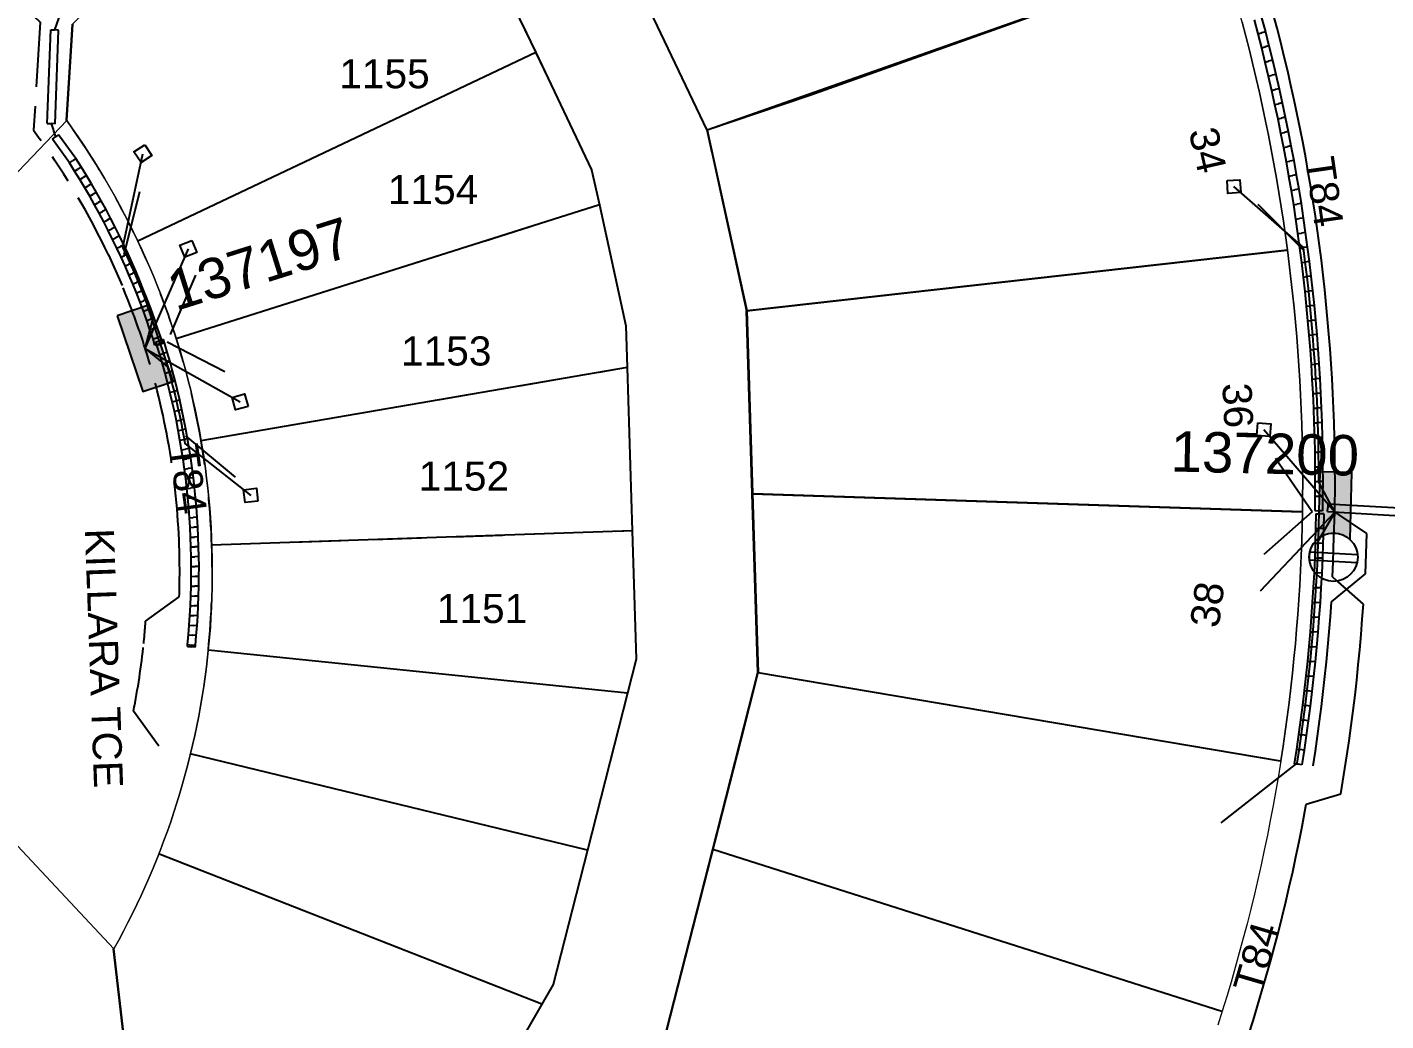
# Model space of a CAD drawing. Header units: metres. Extents: x 293673 to 295365, y 6233764 to 6235163.
# Drawn here: x 294249.6 to 294333.6, y 6234018.9 to 6234080.4 of the extents above; entities that cross this region are included whole.
import ezdxf
from ezdxf.enums import TextEntityAlignment as Align

# ---------------------------------------------------------------- set-up
doc = ezdxf.new("R2010")
doc.units = ezdxf.units.M
doc.linetypes.add('Cable Exist UG', pattern=[8.2, 4, -1.2, 1.8, -1.2])
doc.linetypes.add('Dash', pattern=[5, 3, -2])
doc.layers.get('0').update_dxf_attribs({"color": 6})
for name, color, linetype in [('_USER new lots', 250, 'Continuous'), ('Duct_SP_EXT', 7, 'Continuous'), ('Equip_LV_EXT', 7, 'Continuous'), ('Mains_LV_EXT', 7, 'Continuous'), ('Mains_LV_SL_EXT', 7, 'Continuous'), ('Notes', 7, 'Continuous'), ('Services_SP_EXT', 7, 'Continuous'), ('SupportsUG_SP_LV_EXT', 7, 'Continuous'), ('Trench_SP_EXT', 7, 'Continuous')]:
    doc.layers.add(name, color=color, linetype=linetype)
for name, color, linetype, lineweight in [('Cadastre Developer_SP_EXT', 9, 'Continuous', 5), ('Cadastre Land Parcels_SP_EXT', 9, 'Continuous', 5), ('Cadastre Roads_SP_EXT', 9, 'Continuous', 5)]:
    doc.layers.add(name, color=color, linetype=linetype, lineweight=lineweight)
doc.styles.add('iecARIAL', font='arial.ttf', dxfattribs={"height": 2})
doc.styles.get("Standard").update_dxf_attribs({"font": 'arial.ttf'})

# ---------------------------------------------------------------- blocks, each defined once
blk = doc.blocks.new('PILLAR_EXT')
blk.add_hatch(color=256).paths.add_polyline_path([(-2.475, 0.99), (-2.475, -0.99), (2.475, -0.99), (2.475, 0.99)])
blk.add_lwpolyline([(-2.475, -0.99), (2.475, -0.99), (2.475, 0.99), (-2.475, 0.99)], close=True)
at = {"style": 'iecARIAL', "flags": 8}
blk.add_attdef('ASSET_NUM', (1.5, 3.5), '', height=2.5, dxfattribs=at)
for tag, p, flags in [('OWNED_BY', (0, -0.2), 9), ('STATE', (0, -0.4), 9), ('SUPPORT_TYPE', (0, -0.6), 9), ('USAGE', (0, -0.8), 9), ('LEGEND', (0, -1), 9), ('STREETNAME', (0, -1.8), 9), ('LOCATION', (0, -1.2), 9), ('NOTES', (0, -1.4), 9), ('PARENT', (0, -1.6), 9), ('SUBURB', (0, -2), 1)]:
    blk.add_attdef(tag, p, '', height=0.2, dxfattribs=dict(flags=flags))
blk = doc.blocks.new('CCP_EXT')
at = {"flags": 9}
for tag, p in [('USAGE', (0, -1.2)), ('LEGEND', (0, -1.4)), ('LIFE_SUPPORT', (0, -1.6)), ('STATE', (0, -1.8)), ('NOTES', (0, -2))]:
    blk.add_attdef(tag, text='', height=0.2, dxfattribs=at).set_placement(p, align=Align.MIDDLE_LEFT)
blk.add_wipeout([(0, 0.566), (0.566, 0), (0, -0.566), (-0.566, 0)])
blk.add_lwpolyline([(-0.566, 0), (0, 0.566), (0.566, 0), (0, -0.566), (-0.566, 0)])
at = {"flags": 1}
blk.add_attdef('Z', (0, 0), '', height=0.2, dxfattribs=at)
at = {"flags": 9}
for tag, p in [('CCP_TYPE', (0, 0)), ('OPERATING_VOLTAGE', (0, -0.6)), ('ORIENTATION', (0, -0.8)), ('CONSTRUCTED_VOLTAGE', (0, -0.2)), ('NO_PHASES', (0, -0.4)), ('OWNED_BY', (0, -1))]:
    blk.add_attdef(tag, text='', height=0.2, dxfattribs=at).set_placement(p, align=Align.MIDDLE_LEFT)
blk = doc.blocks.new('LV_UG_LINKS_CLOSED_EXT')
blk.add_wipeout([(-1.056, 1.057), (-1.18, 0.916), (-1.286, 0.761), (-1.371, 0.594), (-1.435, 0.417), (-1.476, 0.234), (-1.493, 0.047), (-1.487, -0.14), (-1.458, -0.326), (-1.406, -0.506), (-1.331, -0.678), (-1.236, -0.839), (-1.121, -0.988), (-0.988, -1.12), (-0.84, -1.235), (-0.679, -1.331), (-0.506, -1.406), (-0.326, -1.458), (-0.141, -1.487), (0.047, -1.493), (0.233, -1.476), (0.416, -1.435), (0.593, -1.371), (0.76, -1.286), (0.915, -1.181), (1.056, -1.057), (1.18, -0.916), (1.286, -0.761), (1.371, -0.594), (1.435, -0.417), (1.476, -0.234), (1.493, -0.047), (1.487, 0.14), (1.458, 0.326), (1.406, 0.506), (1.331, 0.678), (1.236, 0.839), (1.121, 0.988), (0.988, 1.12), (0.84, 1.235), (0.679, 1.331), (0.506, 1.406), (0.326, 1.458), (0.141, 1.487), (-0.047, 1.493), (-0.233, 1.476), (-0.416, 1.435), (-0.593, 1.371), (-0.76, 1.286), (-0.915, 1.181)])
for p, q in [((-0.25, -1.479), (-0.25, 1.479)), ((0.25, -1.479), (0.25, 1.479))]:
    blk.add_line(p, q)
blk.add_circle((0, 0), 1.5)
at = {"flags": 9}
for tag, p in [('ACTUAL_STATUS', (0, 0)), ('OPERATING_VOLTAGE', (0, -0.6)), ('ORIENTATION', (0, -0.8)), ('CONSTRUCTED_VOLTAGE', (0, -0.2)), ('NO_PHASES', (0, -0.4)), ('STATE', (0, -1)), ('SWITCH_TYPE', (0, -1.2)), ('USAGE', (0, -1.4)), ('NOTES', (0, -1.6))]:
    blk.add_attdef(tag, text='', height=0.2, dxfattribs=at).set_placement(p, align=Align.MIDDLE_LEFT)
at = {"flags": 1}
blk.add_attdef('Z', (0, 0), '', height=0.2, dxfattribs=at)
blk = doc.blocks.new('A$C12BB781C')
at = {"layer": '_USER new lots'}
for p, q in [((294274.849, 6234091.74), (294281.026, 6234078.802)), ((294323.403, 6234085.206), (294291.63, 6234073.998)), ((294291.63, 6234073.998), (294286.481, 6234084.784)), ((294252.009, 6234074.595), (294252.375, 6234080.56)), ((294281.026, 6234078.802), (294256.41, 6234067.139)), ((294281.026, 6234078.802), (294284.488, 6234071.55)), ((294291.626, 6234073.993), (294294.064, 6234062.83)), ((294284.488, 6234071.55), (294284.964, 6234069.374)), ((294284.964, 6234069.374), (294258.786, 6234061.094)), ((294284.964, 6234069.374), (294286.595, 6234061.907)), ((294294.064, 6234062.83), (294327.482, 6234066.585)), ((294294.423, 6234051.514), (294294.064, 6234062.83)), ((294294.064, 6234062.83), (294294.395, 6234052.412)), ((294286.595, 6234061.907), (294286.677, 6234059.312)), ((294286.677, 6234059.312), (294260.319, 6234054.782)), ((294286.677, 6234059.312), (294286.997, 6234049.208)), ((294294.395, 6234052.412), (294294.774, 6234040.442)), ((294294.423, 6234051.514), (294328.414, 6234050.398)), ((294294.774, 6234040.442), (294294.423, 6234051.514)), ((294286.997, 6234049.208), (294260.981, 6234048.321)), ((294286.997, 6234049.208), (294287.249, 6234041.272)), ((294286.712, 6234039.171), (294260.76, 6234041.829)), ((294287.249, 6234041.272), (294286.712, 6234039.171)), ((294291.983, 6234029.521), (294294.774, 6234040.442)), ((294294.774, 6234040.442), (294293.691, 6234036.204)), ((294294.774, 6234040.442), (294327.074, 6234034.98)), ((294286.712, 6234039.171), (294284.23, 6234029.462)), ((294293.691, 6234036.204), (294289.116, 6234018.302)), ((294284.23, 6234029.462), (294259.661, 6234035.427)), ((294281.4, 6234019.925), (294257.702, 6234029.235)), ((294284.23, 6234029.462), (294282.107, 6234021.155)), ((294289.116, 6234018.302), (294291.983, 6234029.521)), ((294291.983, 6234029.521), (294323.459, 6234019.5)), ((294255.644, 6234017.124), (294254.922, 6234023.364)), ((294282.107, 6234021.155), (294281.4, 6234019.925)), ((294281.4, 6234019.925), (294270.949, 6234001.737))]:
    blk.add_line(p, q, dxfattribs=at)

msp = doc.modelspace()

# ---------------------------------------------------------------- linework, layer by layer
at = {"layer": 'Cadastre Developer_SP_EXT', "linetype": 'Dash'}
for points in [[(294270.949, 6234001.736), (294276.431, 6233996.225), (294283.457, 6234008.453), (294289.112, 6234018.29), (294291.983, 6234029.521), (294294.775, 6234040.444), (294294.065, 6234062.83), (294291.62, 6234074.019), (294281.283, 6234095.672), (294275.368, 6234103.429), (294270.005, 6234098.094), (294274.848, 6234091.741), (294281.048, 6234078.813), (294284.489, 6234071.549), (294286.595, 6234061.908), (294286.677, 6234059.312), (294287.249, 6234041.272), (294286.711, 6234039.17), (294284.23, 6234029.462), (294282.107, 6234021.155), (294281.4, 6234019.926), (294270.949, 6234001.736)], [(294323.403, 6234085.206), (294320.1, 6234096.768), (294286.481, 6234084.784), (294291.631, 6234073.998), (294323.403, 6234085.206)]]:
    msp.add_lwpolyline(points, close=True, dxfattribs=at)
msp.add_lwpolyline([(294287.249, 6234041.272), (294286.711, 6234039.172), (294260.76, 6234041.83), (294260.76, 6234041.83, 0.034043), (294260.98, 6234048.32), (294260.98, 6234048.32), (294286.997, 6234049.208)], format="xyb", close=True, dxfattribs=at)
at = {"layer": 'Cadastre Land Parcels_SP_EXT', "linetype": 'Continuous'}
for points in [[(294289.147, 6234018.305), (294292.015, 6234029.526), (294294.806, 6234040.447), (294294.456, 6234051.522), (294294.098, 6234062.838), (294291.659, 6234074.001), (294297.998, 6234076.143), (294323.437, 6234085.219)], [(294252.392, 6234080.556), (294252.027, 6234074.592), (294252.383, 6234074.091), (294252.734, 6234073.584), (294253.078, 6234073.074), (294253.415, 6234072.558), (294253.745, 6234072.039), (294254.069, 6234071.515), (294254.385, 6234070.986), (294254.695, 6234070.455), (294254.998, 6234069.919), (294255.294, 6234069.379), (294255.582, 6234068.835), (294255.864, 6234068.288), (294256.14, 6234067.737), (294256.408, 6234067.183), (294256.668, 6234066.626), (294256.921, 6234066.064), (294257.167, 6234065.501), (294257.407, 6234064.933), (294257.638, 6234064.362), (294257.862, 6234063.789), (294258.079, 6234063.213), (294258.287, 6234062.635), (294258.49, 6234062.051), (294258.684, 6234061.467), (294258.871, 6234060.881), (294259.05, 6234060.292), (294259.222, 6234059.701), (294259.386, 6234059.107), (294259.542, 6234058.512), (294259.69, 6234057.915), (294259.831, 6234057.315), (294259.964, 6234056.714), (294260.089, 6234056.112), (294260.207, 6234055.507), (294260.317, 6234054.901), (294260.419, 6234054.294), (294260.513, 6234053.686), (294260.599, 6234053.076), (294260.677, 6234052.465), (294260.748, 6234051.854), (294260.81, 6234051.242), (294260.865, 6234050.628), (294260.912, 6234050.015), (294260.95, 6234049.401), (294260.982, 6234048.786), (294261.004, 6234048.171), (294261.019, 6234047.555), (294261.027, 6234046.94), (294261.026, 6234046.324), (294261.017, 6234045.708), (294261.001, 6234045.093), (294260.976, 6234044.478), (294260.944, 6234043.863), (294260.904, 6234043.249), (294260.856, 6234042.635), (294260.799, 6234042.022), (294260.735, 6234041.409), (294260.663, 6234040.798), (294260.583, 6234040.187), (294260.495, 6234039.579), (294260.399, 6234038.97), (294260.297, 6234038.363), (294260.185, 6234037.757), (294260.066, 6234037.153), (294259.939, 6234036.552), (294259.804, 6234035.951), (294259.661, 6234035.352), (294259.512, 6234034.755), (294259.354, 6234034.16), (294259.188, 6234033.566), (294259.016, 6234032.976), (294258.836, 6234032.387), (294258.647, 6234031.801), (294258.451, 6234031.218), (294258.248, 6234030.636), (294258.037, 6234030.058), (294257.82, 6234029.482), (294257.594, 6234028.909), (294257.361, 6234028.339), (294257.121, 6234027.773), (294256.873, 6234027.208), (294256.619, 6234026.648), (294256.357, 6234026.09), (294256.087, 6234025.536), (294255.811, 6234024.986), (294255.527, 6234024.44), (294255.237, 6234023.898), (294254.939, 6234023.358), (294255.663, 6234017.119)]]:
    msp.add_lwpolyline(points, dxfattribs=at)
for points in [[(294327.52, 6234066.6), (294327.398, 6234067.49), (294327.271, 6234068.379), (294327.134, 6234069.267), (294326.993, 6234070.153), (294326.842, 6234071.04), (294326.685, 6234071.924), (294326.521, 6234072.807), (294326.348, 6234073.688), (294326.169, 6234074.569), (294325.984, 6234075.447), (294325.79, 6234076.324), (294325.589, 6234077.2), (294325.382, 6234078.074), (294325.167, 6234078.945), (294324.945, 6234079.816), (294324.716, 6234080.684), (294324.48, 6234081.55), (294324.237, 6234082.415), (294323.437, 6234085.219), (294297.998, 6234076.143), (294291.659, 6234074.001), (294294.098, 6234062.838), (294327.52, 6234066.6)], [(294328.462, 6234051.312), (294328.466, 6234052.215), (294328.462, 6234053.116), (294328.452, 6234054.018), (294328.433, 6234054.92), (294328.407, 6234055.82), (294328.373, 6234056.722), (294328.333, 6234057.623), (294328.284, 6234058.523), (294328.229, 6234059.423), (294328.166, 6234060.323), (294328.096, 6234061.221), (294328.018, 6234062.12), (294327.933, 6234063.017), (294327.842, 6234063.914), (294327.742, 6234064.81), (294327.634, 6234065.706), (294327.52, 6234066.6), (294294.098, 6234062.838), (294294.456, 6234051.522), (294328.451, 6234050.41), (294328.462, 6234051.312)], [(294327.249, 6234035.891), (294327.381, 6234036.793), (294327.505, 6234037.696), (294327.622, 6234038.599), (294327.731, 6234039.504), (294327.832, 6234040.409), (294327.926, 6234041.315), (294328.012, 6234042.222), (294328.091, 6234043.13), (294328.162, 6234044.039), (294328.226, 6234044.947), (294328.282, 6234045.857), (294328.331, 6234046.767), (294328.373, 6234047.677), (294328.406, 6234048.588), (294328.433, 6234049.499), (294328.451, 6234050.41), (294294.456, 6234051.522), (294294.806, 6234040.447), (294327.11, 6234034.99), (294327.249, 6234035.891)]]:
    msp.add_lwpolyline(points, close=True, dxfattribs=at)
at = {"layer": 'Duct_SP_EXT'}
for p, q in [((294250.82, 6234074.416), (294251.036, 6234080.214)), ((294251.036, 6234080.214), (294251.275, 6234080.205)), ((294251.515, 6234080.196), (294251.275, 6234080.205)), ((294251.3, 6234074.398), (294251.515, 6234080.196)), ((294325.46, 6234080.839), (294325.69, 6234079.968)), ((294325.924, 6234080.963), (294326.155, 6234080.088)), ((294325.69, 6234079.968), (294325.922, 6234080.028)), ((294325.69, 6234079.968), (294325.913, 6234079.094)), ((294326.155, 6234080.088), (294325.922, 6234080.028)), ((294326.155, 6234080.088), (294326.378, 6234079.211)), ((294325.913, 6234079.094), (294326.146, 6234079.153)), ((294325.913, 6234079.094), (294326.128, 6234078.22)), ((294326.378, 6234079.211), (294326.146, 6234079.153)), ((294326.378, 6234079.211), (294326.594, 6234078.333)), ((294326.128, 6234078.22), (294326.361, 6234078.276)), ((294326.128, 6234078.22), (294326.336, 6234077.343)), ((294326.594, 6234078.333), (294326.361, 6234078.276)), ((294326.594, 6234078.333), (294326.804, 6234077.452)), ((294326.336, 6234077.343), (294326.57, 6234077.398)), ((294326.336, 6234077.343), (294326.538, 6234076.465)), ((294326.804, 6234077.452), (294326.57, 6234077.398)), ((294326.804, 6234077.452), (294327.006, 6234076.57)), ((294326.538, 6234076.465), (294326.772, 6234076.517)), ((294326.538, 6234076.465), (294326.732, 6234075.585)), ((294327.006, 6234076.57), (294326.772, 6234076.517)), ((294327.006, 6234076.57), (294327.201, 6234075.686)), ((294326.732, 6234075.585), (294326.967, 6234075.635)), ((294326.732, 6234075.585), (294326.918, 6234074.703)), ((294327.201, 6234075.686), (294326.967, 6234075.635)), ((294327.201, 6234075.686), (294327.388, 6234074.801)), ((294250.82, 6234074.416), (294251.06, 6234074.407)), ((294251.3, 6234074.398), (294251.06, 6234074.407)), ((294326.918, 6234074.703), (294327.153, 6234074.752)), ((294326.918, 6234074.703), (294327.098, 6234073.82)), ((294327.388, 6234074.801), (294327.153, 6234074.752)), ((294327.388, 6234074.801), (294327.569, 6234073.914)), ((294251.132, 6234073.443), (294251.326, 6234073.584)), ((294252.187, 6234071.978), (294251.132, 6234073.443)), ((294251.521, 6234073.724), (294251.326, 6234073.584)), ((294252.585, 6234072.248), (294251.521, 6234073.724)), ((294327.098, 6234073.82), (294327.333, 6234073.867)), ((294327.098, 6234073.82), (294327.271, 6234072.936)), ((294327.569, 6234073.914), (294327.333, 6234073.867)), ((294327.569, 6234073.914), (294327.742, 6234073.026)), ((294327.271, 6234072.936), (294327.507, 6234072.981)), ((294327.271, 6234072.936), (294327.435, 6234072.05)), ((294327.742, 6234073.026), (294327.507, 6234072.981)), ((294327.742, 6234073.026), (294327.908, 6234072.136)), ((294252.187, 6234071.978), (294252.386, 6234072.113)), ((294252.509, 6234071.473), (294252.187, 6234071.978)), ((294252.585, 6234072.248), (294252.386, 6234072.113)), ((294252.916, 6234071.728), (294252.585, 6234072.248)), ((294327.435, 6234072.05), (294327.672, 6234072.093)), ((294327.435, 6234072.05), (294327.594, 6234071.164)), ((294327.908, 6234072.136), (294327.672, 6234072.093)), ((294327.908, 6234072.136), (294328.067, 6234071.246)), ((294252.509, 6234071.473), (294252.712, 6234071.6)), ((294252.827, 6234070.958), (294252.509, 6234071.473)), ((294252.916, 6234071.728), (294252.712, 6234071.6)), ((294252.827, 6234070.958), (294253.032, 6234071.083)), ((294253.137, 6234070.439), (294252.827, 6234070.958)), ((294253.237, 6234071.208), (294252.916, 6234071.728)), ((294253.237, 6234071.208), (294253.032, 6234071.083)), ((294253.551, 6234070.683), (294253.237, 6234071.208)), ((294327.594, 6234071.164), (294327.83, 6234071.205)), ((294327.594, 6234071.164), (294327.744, 6234070.273)), ((294328.067, 6234071.246), (294327.83, 6234071.205)), ((294328.067, 6234071.246), (294328.218, 6234070.351)), ((294253.137, 6234070.439), (294253.344, 6234070.561)), ((294253.442, 6234069.917), (294253.137, 6234070.439)), ((294253.551, 6234070.683), (294253.344, 6234070.561)), ((294253.858, 6234070.156), (294253.551, 6234070.683)), ((294253.858, 6234070.156), (294253.65, 6234070.036)), ((294254.159, 6234069.624), (294253.858, 6234070.156)), ((294327.744, 6234070.273), (294327.981, 6234070.312)), ((294327.744, 6234070.273), (294327.887, 6234069.384)), ((294328.218, 6234070.351), (294327.981, 6234070.312)), ((294328.218, 6234070.351), (294328.361, 6234069.459)), ((294253.442, 6234069.917), (294253.65, 6234070.036)), ((294253.74, 6234069.39), (294253.442, 6234069.917)), ((294253.74, 6234069.39), (294253.949, 6234069.507)), ((294254.03, 6234068.86), (294253.74, 6234069.39)), ((294254.159, 6234069.624), (294253.949, 6234069.507)), ((294254.453, 6234069.088), (294254.159, 6234069.624)), ((294327.887, 6234069.384), (294328.124, 6234069.422)), ((294327.887, 6234069.384), (294328.023, 6234068.493)), ((294328.361, 6234069.459), (294328.124, 6234069.422)), ((294328.361, 6234069.459), (294328.498, 6234068.564)), ((294254.03, 6234068.86), (294254.241, 6234068.974)), ((294254.314, 6234068.326), (294254.03, 6234068.86)), ((294254.453, 6234069.088), (294254.241, 6234068.974)), ((294254.314, 6234068.326), (294254.526, 6234068.437)), ((294254.739, 6234068.549), (294254.453, 6234069.088)), ((294254.739, 6234068.549), (294254.526, 6234068.437)), ((294255.019, 6234068.006), (294254.739, 6234068.549)), ((294328.023, 6234068.493), (294328.261, 6234068.529)), ((294328.023, 6234068.493), (294328.151, 6234067.602)), ((294328.498, 6234068.564), (294328.261, 6234068.529)), ((294328.498, 6234068.564), (294328.627, 6234067.669)), ((294254.591, 6234067.788), (294254.314, 6234068.326)), ((294254.591, 6234067.788), (294254.805, 6234067.897)), ((294254.861, 6234067.247), (294254.591, 6234067.788)), ((294255.019, 6234068.006), (294254.805, 6234067.897)), ((294255.292, 6234067.459), (294255.019, 6234068.006)), ((294328.151, 6234067.602), (294328.389, 6234067.635)), ((294328.151, 6234067.602), (294328.273, 6234066.709)), ((294328.627, 6234067.669), (294328.389, 6234067.635)), ((294328.627, 6234067.669), (294328.749, 6234066.772)), ((294254.861, 6234067.247), (294255.077, 6234067.353)), ((294255.125, 6234066.703), (294254.861, 6234067.247)), ((294255.292, 6234067.459), (294255.077, 6234067.353)), ((294255.125, 6234066.703), (294255.341, 6234066.806)), ((294255.558, 6234066.909), (294255.292, 6234067.459)), ((294255.558, 6234066.909), (294255.341, 6234066.806)), ((294255.817, 6234066.356), (294255.558, 6234066.909)), ((294328.273, 6234066.709), (294328.511, 6234066.74)), ((294328.749, 6234066.772), (294328.511, 6234066.74)), ((294328.749, 6234066.772), (294328.864, 6234065.871)), ((294255.381, 6234066.155), (294255.125, 6234066.703)), ((294255.381, 6234066.155), (294255.599, 6234066.256)), ((294255.629, 6234065.604), (294255.381, 6234066.155)), ((294255.817, 6234066.356), (294255.599, 6234066.256)), ((294256.068, 6234065.799), (294255.817, 6234066.356)), ((294328.273, 6234066.709), (294328.388, 6234065.812)), ((294255.629, 6234065.604), (294255.849, 6234065.701)), ((294255.871, 6234065.05), (294255.629, 6234065.604)), ((294256.068, 6234065.799), (294255.849, 6234065.701)), ((294255.871, 6234065.05), (294256.092, 6234065.144)), ((294256.106, 6234064.492), (294255.871, 6234065.05)), ((294256.312, 6234065.239), (294256.068, 6234065.799)), ((294256.312, 6234065.239), (294256.092, 6234065.144)), ((294256.55, 6234064.676), (294256.312, 6234065.239)), ((294328.388, 6234065.812), (294328.626, 6234065.842)), ((294328.388, 6234065.812), (294328.496, 6234064.913)), ((294328.864, 6234065.871), (294328.626, 6234065.842)), ((294328.864, 6234065.871), (294328.973, 6234064.968)), ((294256.106, 6234064.492), (294256.328, 6234064.584)), ((294256.333, 6234063.931), (294256.106, 6234064.492)), ((294256.55, 6234064.676), (294256.328, 6234064.584)), ((294256.779, 6234064.109), (294256.55, 6234064.676)), ((294328.496, 6234064.913), (294328.734, 6234064.941)), ((294328.496, 6234064.913), (294328.596, 6234064.014)), ((294328.973, 6234064.968), (294328.734, 6234064.941)), ((294328.973, 6234064.968), (294329.073, 6234064.065)), ((294256.333, 6234063.931), (294256.556, 6234064.02)), ((294256.554, 6234063.368), (294256.333, 6234063.931)), ((294256.554, 6234063.368), (294256.778, 6234063.454)), ((294256.766, 6234062.803), (294256.554, 6234063.368)), ((294256.779, 6234064.109), (294256.556, 6234064.02)), ((294257.002, 6234063.54), (294256.778, 6234063.454)), ((294257.002, 6234063.54), (294256.779, 6234064.109)), ((294257.216, 6234062.969), (294257.002, 6234063.54)), ((294328.596, 6234064.014), (294328.835, 6234064.04)), ((294328.596, 6234064.014), (294328.688, 6234063.114)), ((294329.073, 6234064.065), (294328.835, 6234064.04)), ((294329.073, 6234064.065), (294329.165, 6234063.161)), ((294256.766, 6234062.803), (294256.991, 6234062.886)), ((294256.971, 6234062.234), (294256.766, 6234062.803)), ((294257.216, 6234062.969), (294256.991, 6234062.886)), ((294257.424, 6234062.395), (294257.216, 6234062.969)), ((294328.688, 6234063.114), (294328.927, 6234063.138)), ((294328.688, 6234063.114), (294328.773, 6234062.214)), ((294329.165, 6234063.161), (294328.927, 6234063.138)), ((294329.165, 6234063.161), (294329.251, 6234062.258)), ((294256.971, 6234062.234), (294257.197, 6234062.315)), ((294257.17, 6234061.661), (294256.971, 6234062.234)), ((294257.17, 6234061.661), (294257.397, 6234061.738)), ((294257.424, 6234062.395), (294257.197, 6234062.315)), ((294257.625, 6234061.816), (294257.397, 6234061.738)), ((294257.625, 6234061.816), (294257.424, 6234062.395)), ((294257.817, 6234061.236), (294257.625, 6234061.816)), ((294328.773, 6234062.214), (294329.012, 6234062.236)), ((294328.773, 6234062.214), (294328.852, 6234061.313)), ((294329.251, 6234062.258), (294329.012, 6234062.236)), ((294329.251, 6234062.258), (294329.33, 6234061.352)), ((294257.361, 6234061.088), (294257.17, 6234061.661)), ((294257.361, 6234061.088), (294257.589, 6234061.162)), ((294257.481, 6234060.71), (294257.361, 6234061.088)), ((294257.541, 6234060.901), (294257.77, 6234060.974)), ((294257.605, 6234060.702), (294257.541, 6234060.901)), ((294257.817, 6234061.236), (294257.589, 6234061.162)), ((294257.938, 6234060.856), (294257.71, 6234060.783)), ((294257.999, 6234061.047), (294257.77, 6234060.974)), ((294257.938, 6234060.856), (294257.817, 6234061.236)), ((294258.063, 6234060.845), (294257.834, 6234060.774)), ((294258.063, 6234060.845), (294257.999, 6234061.047)), ((294258.241, 6234060.26), (294258.063, 6234060.845)), ((294328.852, 6234061.313), (294329.091, 6234061.332)), ((294328.852, 6234061.313), (294328.922, 6234060.411)), ((294329.33, 6234061.352), (294329.091, 6234061.332)), ((294329.33, 6234061.352), (294329.401, 6234060.446)), ((294257.481, 6234060.71), (294257.71, 6234060.783)), ((294257.605, 6234060.702), (294257.834, 6234060.774)), ((294257.781, 6234060.124), (294257.605, 6234060.702)), ((294257.781, 6234060.124), (294258.011, 6234060.192)), ((294257.95, 6234059.543), (294257.781, 6234060.124)), ((294258.241, 6234060.26), (294258.011, 6234060.192)), ((294258.412, 6234059.674), (294258.241, 6234060.26)), ((294328.922, 6234060.411), (294329.161, 6234060.428)), ((294328.922, 6234060.411), (294328.985, 6234059.508)), ((294329.401, 6234060.446), (294329.161, 6234060.428)), ((294329.401, 6234060.446), (294329.464, 6234059.539)), ((294257.95, 6234059.543), (294258.181, 6234059.609)), ((294258.11, 6234058.961), (294257.95, 6234059.543)), ((294258.412, 6234059.674), (294258.181, 6234059.609)), ((294258.574, 6234059.085), (294258.412, 6234059.674)), ((294328.985, 6234059.508), (294329.224, 6234059.524)), ((294328.985, 6234059.508), (294329.04, 6234058.605)), ((294329.464, 6234059.539), (294329.224, 6234059.524)), ((294329.464, 6234059.539), (294329.519, 6234058.633)), ((294258.11, 6234058.961), (294258.342, 6234059.023)), ((294258.264, 6234058.376), (294258.11, 6234058.961)), ((294258.264, 6234058.376), (294258.496, 6234058.435)), ((294258.409, 6234057.789), (294258.264, 6234058.376)), ((294258.574, 6234059.085), (294258.342, 6234059.023)), ((294258.729, 6234058.495), (294258.496, 6234058.435)), ((294258.729, 6234058.495), (294258.574, 6234059.085)), ((294258.876, 6234057.901), (294258.729, 6234058.495)), ((294329.04, 6234058.605), (294329.28, 6234058.619)), ((294329.04, 6234058.605), (294329.089, 6234057.702)), ((294329.519, 6234058.633), (294329.28, 6234058.619)), ((294329.519, 6234058.633), (294329.568, 6234057.726)), ((294258.409, 6234057.789), (294258.643, 6234057.845)), ((294258.548, 6234057.199), (294258.409, 6234057.789)), ((294258.876, 6234057.901), (294258.643, 6234057.845)), ((294259.016, 6234057.306), (294258.876, 6234057.901)), ((294329.089, 6234057.702), (294329.329, 6234057.714)), ((294329.089, 6234057.702), (294329.129, 6234056.798)), ((294329.568, 6234057.726), (294329.329, 6234057.714)), ((294329.568, 6234057.726), (294329.609, 6234056.818)), ((294258.548, 6234057.199), (294258.782, 6234057.252)), ((294258.679, 6234056.609), (294258.548, 6234057.199)), ((294258.679, 6234056.609), (294258.914, 6234056.66)), ((294259.016, 6234057.306), (294258.782, 6234057.252)), ((294259.148, 6234056.71), (294258.914, 6234056.66)), ((294259.148, 6234056.71), (294259.016, 6234057.306)), ((294259.273, 6234056.112), (294259.148, 6234056.71)), ((294329.129, 6234056.798), (294329.369, 6234056.808)), ((294329.129, 6234056.798), (294329.163, 6234055.894)), ((294329.609, 6234056.818), (294329.369, 6234056.808)), ((294329.609, 6234056.818), (294329.643, 6234055.91)), ((294258.802, 6234056.018), (294258.679, 6234056.609)), ((294258.802, 6234056.018), (294259.037, 6234056.065)), ((294258.917, 6234055.423), (294258.802, 6234056.018)), ((294259.273, 6234056.112), (294259.037, 6234056.065)), ((294259.389, 6234055.512), (294259.273, 6234056.112)), ((294329.163, 6234055.894), (294329.403, 6234055.902)), ((294329.163, 6234055.894), (294329.189, 6234054.99)), ((294329.643, 6234055.91), (294329.403, 6234055.902)), ((294329.643, 6234055.91), (294329.669, 6234055.002)), ((294258.917, 6234055.423), (294259.153, 6234055.467)), ((294259.026, 6234054.828), (294258.917, 6234055.423)), ((294259.389, 6234055.512), (294259.153, 6234055.467)), ((294259.498, 6234054.911), (294259.389, 6234055.512)), ((294329.189, 6234054.99), (294329.429, 6234054.996)), ((294329.189, 6234054.99), (294329.208, 6234054.085)), ((294329.669, 6234055.002), (294329.429, 6234054.996)), ((294329.669, 6234055.002), (294329.688, 6234054.093)), ((294259.026, 6234054.828), (294259.262, 6234054.87)), ((294259.126, 6234054.231), (294259.026, 6234054.828)), ((294259.126, 6234054.231), (294259.362, 6234054.27)), ((294259.218, 6234053.634), (294259.126, 6234054.231)), ((294259.498, 6234054.911), (294259.262, 6234054.87)), ((294259.599, 6234054.308), (294259.362, 6234054.27)), ((294259.599, 6234054.308), (294259.498, 6234054.911)), ((294259.693, 6234053.705), (294259.599, 6234054.308)), ((294259.218, 6234053.634), (294259.456, 6234053.67)), ((294259.303, 6234053.036), (294259.218, 6234053.634)), ((294259.693, 6234053.705), (294259.456, 6234053.67)), ((294259.779, 6234053.1), (294259.693, 6234053.705)), ((294329.208, 6234054.085), (294329.448, 6234054.089)), ((294329.208, 6234054.085), (294329.219, 6234053.18)), ((294329.688, 6234054.093), (294329.448, 6234054.089)), ((294329.688, 6234054.093), (294329.699, 6234053.184)), ((294259.303, 6234053.036), (294259.541, 6234053.068)), ((294259.379, 6234052.436), (294259.303, 6234053.036)), ((294259.379, 6234052.436), (294259.618, 6234052.464)), ((294259.449, 6234051.835), (294259.379, 6234052.436)), ((294259.779, 6234053.1), (294259.541, 6234053.068)), ((294259.856, 6234052.493), (294259.618, 6234052.464)), ((294259.856, 6234052.493), (294259.779, 6234053.1)), ((294259.926, 6234051.887), (294259.856, 6234052.493)), ((294329.219, 6234053.18), (294329.459, 6234053.182)), ((294329.219, 6234053.18), (294329.223, 6234052.276)), ((294329.699, 6234053.184), (294329.459, 6234053.182)), ((294329.699, 6234053.184), (294329.703, 6234052.276)), ((294259.449, 6234051.835), (294259.687, 6234051.861)), ((294259.51, 6234051.233), (294259.449, 6234051.835)), ((294259.926, 6234051.887), (294259.687, 6234051.861)), ((294259.988, 6234051.279), (294259.926, 6234051.887)), ((294329.223, 6234052.276), (294329.218, 6234051.37)), ((294329.223, 6234052.276), (294329.463, 6234052.276)), ((294329.703, 6234052.276), (294329.463, 6234052.276)), ((294329.703, 6234052.276), (294329.698, 6234051.366)), ((294259.51, 6234051.233), (294259.749, 6234051.256)), ((294259.564, 6234050.63), (294259.51, 6234051.233)), ((294259.988, 6234051.279), (294259.749, 6234051.256)), ((294260.042, 6234050.67), (294259.988, 6234051.279)), ((294329.218, 6234051.37), (294329.207, 6234050.465)), ((294329.218, 6234051.37), (294329.458, 6234051.368)), ((294329.698, 6234051.366), (294329.458, 6234051.368)), ((294329.698, 6234051.366), (294329.687, 6234050.459)), ((294330.028, 6234050.887), (294330.014, 6234050.647)), ((294330.028, 6234050.887), (294344.015, 6234050.074)), ((294259.564, 6234050.63), (294259.803, 6234050.65)), ((294259.61, 6234050.028), (294259.564, 6234050.63)), ((294259.61, 6234050.028), (294259.85, 6234050.044)), ((294259.648, 6234049.425), (294259.61, 6234050.028)), ((294260.042, 6234050.67), (294259.803, 6234050.65)), ((294260.089, 6234050.061), (294259.85, 6234050.044)), ((294260.089, 6234050.061), (294260.042, 6234050.67)), ((294260.127, 6234049.452), (294260.089, 6234050.061)), ((294329.207, 6234050.465), (294329.447, 6234050.462)), ((294329.285, 6234050.274), (294329.525, 6234050.269)), ((294329.687, 6234050.459), (294329.447, 6234050.462)), ((294329.765, 6234050.265), (294329.525, 6234050.269)), ((294330, 6234050.408), (294330.014, 6234050.647)), ((294330, 6234050.408), (294343.987, 6234049.595)), ((294259.648, 6234049.425), (294259.887, 6234049.438)), ((294259.679, 6234048.82), (294259.648, 6234049.425)), ((294260.127, 6234049.452), (294259.887, 6234049.438)), ((294260.158, 6234048.841), (294260.127, 6234049.452)), ((294259.679, 6234048.82), (294259.918, 6234048.831)), ((294259.701, 6234048.216), (294259.679, 6234048.82)), ((294260.158, 6234048.841), (294259.918, 6234048.831)), ((294260.181, 6234048.231), (294259.941, 6234048.224)), ((294260.181, 6234048.231), (294260.158, 6234048.841)), ((294260.195, 6234047.62), (294260.181, 6234048.231)), ((294259.701, 6234048.216), (294259.941, 6234048.224)), ((294259.716, 6234047.611), (294259.701, 6234048.216)), ((294259.716, 6234047.611), (294259.955, 6234047.615)), ((294259.723, 6234047.006), (294259.716, 6234047.611)), ((294260.195, 6234047.62), (294259.955, 6234047.615)), ((294260.203, 6234047.009), (294260.195, 6234047.62)), ((294259.722, 6234046.402), (294259.723, 6234047.006)), ((294259.723, 6234047.006), (294259.963, 6234047.008)), ((294260.203, 6234047.009), (294259.963, 6234047.008)), ((294260.202, 6234046.398), (294260.203, 6234047.009)), ((294259.697, 6234045.192), (294259.714, 6234045.797)), ((294259.714, 6234045.797), (294259.722, 6234046.402)), ((294259.714, 6234045.797), (294259.953, 6234045.792)), ((294259.722, 6234046.402), (294259.962, 6234046.4)), ((294260.193, 6234045.787), (294259.953, 6234045.792)), ((294260.202, 6234046.398), (294259.962, 6234046.4)), ((294260.177, 6234045.176), (294260.193, 6234045.787)), ((294260.193, 6234045.787), (294260.202, 6234046.398)), ((294259.673, 6234044.588), (294259.697, 6234045.192)), ((294259.697, 6234045.192), (294259.937, 6234045.184)), ((294260.177, 6234045.176), (294259.937, 6234045.184)), ((294260.153, 6234044.566), (294260.177, 6234045.176)), ((294259.642, 6234043.984), (294259.673, 6234044.588)), ((294259.673, 6234044.588), (294259.913, 6234044.577)), ((294260.153, 6234044.566), (294259.913, 6234044.577)), ((294260.121, 6234043.956), (294260.153, 6234044.566)), ((294329.059, 6234044.8), (294328.995, 6234043.889)), ((294329.059, 6234044.8), (294329.299, 6234044.784)), ((294329.538, 6234044.769), (294329.299, 6234044.784)), ((294329.538, 6234044.769), (294329.474, 6234043.853)), ((294259.555, 6234042.777), (294259.602, 6234043.381)), ((294259.602, 6234043.381), (294259.642, 6234043.984)), ((294259.602, 6234043.381), (294259.841, 6234043.363)), ((294259.642, 6234043.984), (294259.881, 6234043.97)), ((294260.081, 6234043.346), (294259.841, 6234043.363)), ((294260.121, 6234043.956), (294259.881, 6234043.97)), ((294260.033, 6234042.737), (294260.081, 6234043.346)), ((294260.081, 6234043.346), (294260.121, 6234043.956)), ((294328.995, 6234043.889), (294328.924, 6234042.977)), ((294328.995, 6234043.889), (294329.235, 6234043.871)), ((294329.474, 6234043.853), (294329.235, 6234043.871)), ((294329.474, 6234043.853), (294329.402, 6234042.938)), ((294259.499, 6234042.176), (294259.555, 6234042.777)), ((294259.555, 6234042.777), (294259.794, 6234042.757)), ((294260.033, 6234042.737), (294259.794, 6234042.757)), ((294259.977, 6234042.129), (294260.033, 6234042.737)), ((294328.924, 6234042.977), (294328.845, 6234042.066)), ((294328.924, 6234042.977), (294329.163, 6234042.957)), ((294329.402, 6234042.938), (294329.163, 6234042.957)), ((294329.402, 6234042.938), (294329.323, 6234042.023)), ((294259.488, 6234042.069), (294259.499, 6234042.176)), ((294259.488, 6234042.069), (294259.727, 6234042.044)), ((294259.499, 6234042.176), (294259.738, 6234042.152)), ((294259.966, 6234042.018), (294259.727, 6234042.044)), ((294259.977, 6234042.129), (294259.738, 6234042.152)), ((294259.966, 6234042.018), (294259.977, 6234042.129)), ((294328.845, 6234042.066), (294328.758, 6234041.156)), ((294328.845, 6234042.066), (294329.084, 6234042.045)), ((294329.323, 6234042.023), (294329.084, 6234042.045)), ((294329.323, 6234042.023), (294329.236, 6234041.109)), ((294328.758, 6234041.156), (294328.664, 6234040.247)), ((294328.758, 6234041.156), (294328.997, 6234041.133)), ((294329.236, 6234041.109), (294328.997, 6234041.133)), ((294329.236, 6234041.109), (294329.141, 6234040.196)), ((294328.664, 6234040.247), (294328.562, 6234039.339)), ((294328.664, 6234040.247), (294328.903, 6234040.222)), ((294329.141, 6234040.196), (294328.903, 6234040.222)), ((294329.141, 6234040.196), (294329.039, 6234039.284)), ((294328.562, 6234039.339), (294328.453, 6234038.431)), ((294328.562, 6234039.339), (294328.801, 6234039.311)), ((294329.039, 6234039.284), (294328.801, 6234039.311)), ((294329.039, 6234039.284), (294328.93, 6234038.372)), ((294328.453, 6234038.431), (294328.336, 6234037.525)), ((294328.453, 6234038.431), (294328.691, 6234038.402)), ((294328.93, 6234038.372), (294328.691, 6234038.402)), ((294328.93, 6234038.372), (294328.812, 6234037.461)), ((294328.336, 6234037.525), (294328.212, 6234036.619)), ((294328.336, 6234037.525), (294328.574, 6234037.493)), ((294328.812, 6234037.461), (294328.574, 6234037.493)), ((294328.812, 6234037.461), (294328.687, 6234036.552)), ((294328.212, 6234036.619), (294328.079, 6234035.714)), ((294328.212, 6234036.619), (294328.449, 6234036.585)), ((294328.687, 6234036.552), (294328.449, 6234036.585)), ((294328.687, 6234036.552), (294328.554, 6234035.642)), ((294328.079, 6234035.714), (294327.939, 6234034.81)), ((294328.079, 6234035.714), (294328.317, 6234035.678)), ((294328.554, 6234035.642), (294328.317, 6234035.678)), ((294328.554, 6234035.642), (294328.414, 6234034.736)), ((294327.939, 6234034.81), (294328.177, 6234034.773)), ((294328.414, 6234034.736), (294328.177, 6234034.773))]:
    msp.add_line(p, q, dxfattribs=at)
at = {"layer": 'Mains_LV_EXT', "linetype": 'Cable Exist UG'}
msp.add_lwpolyline([(294257.717, 6234035.899), (294256.147, 6234038.053), (294256.147, 6234038.053, 0.024195), (294256.781, 6234042.237), (294256.781, 6234042.237, 0.007916), (294256.9, 6234043.617), (294256.9, 6234043.617), (294258.982, 6234045.139), (294258.982, 6234045.139, 0.017016), (294258.981, 6234048.252), (294258.981, 6234048.252, 0.034045), (294258.348, 6234054.443), (294258.348, 6234054.443, 0.034046), (294256.879, 6234060.49)], format="xyb", dxfattribs=at)
at = {"layer": 'Trench_SP_EXT', "linetype": 'Cable Exist UG'}
for points in [[(294251.666, 6234081.325), (294251.275, 6234080.205)], [(294251.06, 6234074.407), (294251.326, 6234073.584)], [(294255.569, 6234066.319), (294256.755, 6234071.053)], [(294259.993, 6234065.036), (294258.234, 6234060.903), (294262.281, 6234058.833)], [(294329.051, 6234050.393), (294325.47, 6234047.227)]]:
    msp.add_lwpolyline(points, dxfattribs=at)

# ---------------------------------------------------------------- block references
at = {"layer": 'Services_SP_EXT', "rotation": 141.7627605812336}
msp.add_blockref('CCP_EXT', (294263.401, 6234051.407), dxfattribs=at)
at = {"layer": 'SupportsUG_SP_LV_EXT'}
ref = msp.add_blockref('PILLAR_EXT', (294256.879, 6234060.491), dxfattribs=dict(at, rotation=288.6368239437743))
ref.add_attrib('ASSET_NUM', '137197', dxfattribs={"layer": '0', "height": 2.5, "rotation": 17.46777, "style": 'iecARIAL'}).set_placement((294258.379, 6234063.991), align=Align.MIDDLE_LEFT)
ref = msp.add_blockref('PILLAR_EXT', (294330.451, 6234050.37), dxfattribs=dict(at, rotation=88.67671069664273))
ref.add_attrib('ASSET_NUM', '137200', dxfattribs={"layer": '0', "height": 2.5, "rotation": 358.67671, "style": 'iecARIAL'}).set_placement((294331.951, 6234053.87), align=Align.MIDDLE_RIGHT)

# ---------------------------------------------------------------- texts
at = {"layer": 'Cadastre Developer_SP_EXT'}
for s, p in [('1155', (294268.878, 6234076.594)), ('1154', (294271.883, 6234069.431)), ('1153', (294272.697, 6234059.443)), ('1152', (294273.791, 6234051.705)), ('1151', (294274.911, 6234043.511))]:
    msp.add_text(s, height=1.8, dxfattribs=at).set_placement(p)
at = {"layer": 'Cadastre Land Parcels_SP_EXT'}
for s, rotation, p in [('34', 282.76797, (294321.405, 6234073.944)), ('36', 272.7173, (294323.494, 6234058.332)), ('38', 82.55784, (294323.27, 6234043.156))]:
    msp.add_text(s, height=1.8, rotation=rotation, dxfattribs=at).set_placement(p)
at = {"layer": 'Cadastre Roads_SP_EXT'}
msp.add_text('KILLARA TCE', height=1.8, rotation=272.04926, dxfattribs=at).set_placement((294253.142, 6234049.335))
at = {"layer": 'Mains_LV_EXT'}
for rotation, p in [(278.18989, (294328.605, 6234072.215)), (277.7954, (294258.348, 6234054.443)), (73.68902, (294325.868, 6234020.499))]:
    msp.add_text('T84', height=1.8, rotation=rotation, dxfattribs=at).set_placement(p)

# ---------------------------------------------------------------- next in the draw order: linework, layer by layer
at = {"layer": 'Trench_SP_EXT', "linetype": 'Cable Exist UG'}
msp.add_lwpolyline([(294259.374, 6234055.092), (294262.726, 6234052.293)], dxfattribs=at)

# ---------------------------------------------------------------- next in the draw order: block references
at = {"layer": 'Services_SP_EXT'}
for p, rotation in [((294256.734, 6234072.549), 257.9879210326594), ((294324.214, 6234070.515), 318.6624781615472), ((294259.545, 6234066.666), 246.6368239337309), ((294262.741, 6234057.191), 150.6368241532365), ((294326.067, 6234055.473), 310.676710560155)]:
    msp.add_blockref('CCP_EXT', p, dxfattribs=dict(at, rotation=rotation))

# ---------------------------------------------------------------- next in the draw order: linework, layer by layer
at = {"layer": 'Cadastre Developer_SP_EXT', "linetype": 'Dash'}
for points in [[(294281.026, 6234078.802), (294256.41, 6234067.139), (294256.41, 6234067.139, 0.045423), (294252.009, 6234074.595), (294252.009, 6234074.595), (294252.375, 6234080.56), (294270.005, 6234098.094), (294274.848, 6234091.741)], [(294284.964, 6234069.374), (294284.489, 6234071.549), (294281.026, 6234078.802), (294256.41, 6234067.139), (294256.41, 6234067.139, -0.034046), (294258.786, 6234061.094)], [(294286.595, 6234061.908), (294286.677, 6234059.312), (294260.319, 6234054.782), (294260.319, 6234054.782, 0.034046), (294258.786, 6234061.094), (294258.786, 6234061.094), (294284.964, 6234069.374)], [(294286.997, 6234049.208), (294260.98, 6234048.32), (294260.98, 6234048.32, 0.034045), (294260.319, 6234054.782), (294260.319, 6234054.782), (294286.677, 6234059.312)]]:
    msp.add_lwpolyline(points, format="xyb", close=True, dxfattribs=at)
at = {"layer": 'Cadastre Roads_SP_EXT', "linetype": 'Continuous'}
for points in [[(294324.716, 6234080.684), (294324.945, 6234079.816), (294325.167, 6234078.945), (294325.382, 6234078.074), (294325.589, 6234077.2), (294325.79, 6234076.324), (294325.984, 6234075.447), (294326.169, 6234074.569), (294326.348, 6234073.688), (294326.521, 6234072.807), (294326.685, 6234071.924), (294326.842, 6234071.04), (294326.993, 6234070.153), (294327.134, 6234069.267), (294327.271, 6234068.379), (294327.398, 6234067.49), (294327.52, 6234066.6), (294327.634, 6234065.706), (294327.742, 6234064.81), (294327.841, 6234063.914), (294327.933, 6234063.017), (294328.018, 6234062.12), (294328.096, 6234061.221), (294328.166, 6234060.323), (294328.229, 6234059.423), (294328.284, 6234058.523), (294328.333, 6234057.623), (294328.373, 6234056.722), (294328.407, 6234055.82), (294328.433, 6234054.92), (294328.452, 6234054.018), (294328.462, 6234053.116), (294328.466, 6234052.215), (294328.462, 6234051.311), (294328.451, 6234050.41), (294328.433, 6234049.499), (294328.406, 6234048.588), (294328.373, 6234047.677), (294328.331, 6234046.767), (294328.282, 6234045.857), (294328.226, 6234044.947), (294328.162, 6234044.039), (294328.091, 6234043.13), (294328.012, 6234042.222), (294327.926, 6234041.315), (294327.832, 6234040.409), (294327.731, 6234039.504), (294327.622, 6234038.599), (294327.505, 6234037.696), (294327.381, 6234036.793), (294327.249, 6234035.891), (294327.11, 6234034.99), (294326.96, 6234034.065), (294326.801, 6234033.143), (294326.636, 6234032.222), (294326.462, 6234031.302), (294326.28, 6234030.384), (294326.09, 6234029.468), (294325.893, 6234028.552), (294325.688, 6234027.64), (294325.476, 6234026.728), (294325.254, 6234025.818), (294325.027, 6234024.911), (294324.79, 6234024.006), (294324.546, 6234023.101), (294324.294, 6234022.2), (294324.036, 6234021.301), (294323.769, 6234020.404), (294323.494, 6234019.507), (294323.215, 6234018.624)], [(294245.656, 6234033.26), (294254.94, 6234023.358), (294255.237, 6234023.898), (294255.237, 6234023.898), (294255.527, 6234024.44), (294255.811, 6234024.986), (294256.087, 6234025.536), (294256.357, 6234026.09), (294256.619, 6234026.648), (294256.873, 6234027.208), (294257.121, 6234027.773), (294257.361, 6234028.339), (294257.594, 6234028.909), (294257.82, 6234029.482), (294258.037, 6234030.058), (294258.248, 6234030.636), (294258.451, 6234031.218), (294258.647, 6234031.801), (294258.836, 6234032.387), (294259.016, 6234032.976), (294259.188, 6234033.566), (294259.354, 6234034.16), (294259.512, 6234034.755), (294259.661, 6234035.352), (294259.804, 6234035.951), (294259.939, 6234036.552), (294260.066, 6234037.153), (294260.185, 6234037.758), (294260.297, 6234038.363), (294260.399, 6234038.97), (294260.496, 6234039.579), (294260.583, 6234040.187), (294260.663, 6234040.798), (294260.735, 6234041.409), (294260.799, 6234042.022), (294260.856, 6234042.635), (294260.904, 6234043.249), (294260.944, 6234043.863), (294260.976, 6234044.478), (294261.001, 6234045.093), (294261.017, 6234045.708), (294261.026, 6234046.324), (294261.027, 6234046.94), (294261.019, 6234047.555), (294261.004, 6234048.171), (294260.982, 6234048.786), (294260.95, 6234049.401), (294260.912, 6234050.015), (294260.865, 6234050.628), (294260.81, 6234051.242), (294260.748, 6234051.854), (294260.677, 6234052.465), (294260.599, 6234053.076), (294260.513, 6234053.686), (294260.419, 6234054.294), (294260.317, 6234054.901), (294260.207, 6234055.507), (294260.089, 6234056.112), (294259.964, 6234056.714), (294259.831, 6234057.315), (294259.69, 6234057.915), (294259.542, 6234058.512), (294259.385, 6234059.107), (294259.222, 6234059.701), (294259.05, 6234060.292), (294258.871, 6234060.881), (294258.684, 6234061.468), (294258.49, 6234062.051), (294258.287, 6234062.635), (294258.079, 6234063.213), (294257.862, 6234063.789), (294257.638, 6234064.362), (294257.407, 6234064.933), (294257.167, 6234065.501), (294256.921, 6234066.064), (294256.668, 6234066.626), (294256.408, 6234067.183), (294256.14, 6234067.737), (294255.864, 6234068.288), (294255.582, 6234068.835), (294255.294, 6234069.379), (294254.998, 6234069.918), (294254.695, 6234070.455), (294254.385, 6234070.986), (294254.069, 6234071.515), (294253.745, 6234072.039), (294253.415, 6234072.558), (294253.078, 6234073.074), (294252.734, 6234073.584), (294252.383, 6234074.091), (294252.027, 6234074.592), (294243.039, 6234065.206)]]:
    msp.add_lwpolyline(points, dxfattribs=at)
at = {"layer": 'Mains_LV_EXT', "linetype": 'Cable Exist UG'}
msp.add_lwpolyline([(294226.533, 6234098.212), (294226.434, 6234095.479), (294226.434, 6234095.479), (294233.879, 6234088.012), (294242.846, 6234087.99), (294250.378, 6234080.683), (294250.378, 6234080.683), (294249.969, 6234074.005), (294250.386, 6234073.426), (294250.386, 6234073.426, -0.045423), (294254.603, 6234066.283), (294254.603, 6234066.283), (294255.446, 6234064.395), (294255.446, 6234064.395, -0.02274), (294256.879, 6234060.49)], format="xyb", dxfattribs=at)
msp.add_lwpolyline([(294330.451, 6234050.37), (294330.466, 6234052.223), (294330.466, 6234052.223), (294330.462, 6234053.132), (294330.452, 6234054.05), (294330.433, 6234054.97), (294330.406, 6234055.887), (294330.372, 6234056.804), (294330.33, 6234057.721), (294330.281, 6234058.638), (294330.225, 6234059.554), (294330.161, 6234060.47), (294330.09, 6234061.386), (294330.01, 6234062.301), (294329.923, 6234063.213), (294329.83, 6234064.126), (294329.728, 6234065.04), (294329.619, 6234065.952), (294329.502, 6234066.862), (294329.379, 6234067.768), (294329.249, 6234068.673), (294329.11, 6234069.577), (294328.966, 6234070.478), (294328.813, 6234071.383), (294328.653, 6234072.282), (294328.485, 6234073.182), (294328.31, 6234074.079), (294328.128, 6234074.975), (294327.939, 6234075.869), (294327.741, 6234076.763), (294327.537, 6234077.654), (294327.325, 6234078.544), (294327.107, 6234079.431), (294326.881, 6234080.318), (294326.648, 6234081.202)], dxfattribs=at)
at = {"layer": 'Services_SP_EXT'}
for points in [[(294256.879, 6234060.49), (294257.347, 6234062.295), (294257.347, 6234062.295), (294257.14, 6234062.867), (294256.929, 6234063.431), (294256.709, 6234063.992), (294256.482, 6234064.551), (294256.248, 6234065.107), (294256.007, 6234065.659), (294255.759, 6234066.208), (294255.502, 6234066.759), (294256.734, 6234072.549)], [(294330.451, 6234050.37), (294329.466, 6234052.219), (294329.466, 6234052.219), (294329.462, 6234053.124), (294329.452, 6234054.034), (294329.433, 6234054.945), (294329.406, 6234055.853), (294329.372, 6234056.763), (294329.332, 6234057.672), (294329.283, 6234058.581), (294329.227, 6234059.488), (294329.164, 6234060.396), (294329.093, 6234061.304), (294329.014, 6234062.21), (294328.928, 6234063.115), (294328.836, 6234064.02), (294328.735, 6234064.925), (294328.627, 6234065.829), (294328.511, 6234066.735), (294324.213, 6234070.515)], [(294256.879, 6234060.49), (294259.545, 6234066.666)], [(294256.879, 6234060.49), (294262.741, 6234057.191)], [(294330.451, 6234050.37), (294326.067, 6234055.473)]]:
    msp.add_lwpolyline(points, dxfattribs=at)
msp.add_lwpolyline([(294256.879, 6234060.49), (294258.258, 6234059.366), (294258.258, 6234059.366, -0.026082), (294259.333, 6234054.612), (294259.333, 6234054.612), (294263.401, 6234051.407)], format="xyb", dxfattribs=at)
at = {"layer": 'Trench_SP_EXT', "linetype": 'Cable Exist UG'}
for points in [[(294328.534, 6234066.558), (294325.142, 6234069.979)], [(294329.051, 6234050.393), (294326.366, 6234054.281)]]:
    msp.add_lwpolyline(points, dxfattribs=at)

# ---------------------------------------------------------------- next in the draw order: block references
at = {"layer": 'Equip_LV_EXT', "rotation": 266.919087097128}
msp.add_blockref('LV_UG_LINKS_CLOSED_EXT', (294330.371, 6234047.586), dxfattribs=at)

# ---------------------------------------------------------------- next in the draw order: linework, layer by layer
at = {"layer": 'Duct_SP_EXT'}
for p, q in [((294329.285, 6234050.274), (294329.267, 6234049.366)), ((294329.765, 6234050.265), (294329.746, 6234049.354)), ((294329.267, 6234049.366), (294329.24, 6234048.453)), ((294329.267, 6234049.366), (294329.507, 6234049.36)), ((294329.746, 6234049.354), (294329.507, 6234049.36)), ((294329.746, 6234049.354), (294329.72, 6234048.437)), ((294329.24, 6234048.453), (294329.207, 6234047.539)), ((294329.24, 6234048.453), (294329.48, 6234048.445)), ((294329.72, 6234048.437), (294329.48, 6234048.445)), ((294329.72, 6234048.437), (294329.686, 6234047.519)), ((294329.207, 6234047.539), (294329.165, 6234046.626)), ((294329.207, 6234047.539), (294329.447, 6234047.529)), ((294329.686, 6234047.519), (294329.447, 6234047.529)), ((294329.686, 6234047.519), (294329.644, 6234046.602)), ((294329.165, 6234046.626), (294329.116, 6234045.713)), ((294329.165, 6234046.626), (294329.405, 6234046.614)), ((294329.644, 6234046.602), (294329.405, 6234046.614)), ((294329.644, 6234046.602), (294329.595, 6234045.685)), ((294329.116, 6234045.713), (294329.059, 6234044.8)), ((294329.116, 6234045.713), (294329.355, 6234045.699)), ((294329.595, 6234045.685), (294329.355, 6234045.699)), ((294329.595, 6234045.685), (294329.538, 6234044.769))]:
    msp.add_line(p, q, dxfattribs=at)
at = {"layer": 'Mains_LV_EXT', "linetype": 'Cable Exist UG'}
msp.add_lwpolyline([(294325.12, 6234018.014), (294325.401, 6234018.905), (294326.476, 6234022.579), (294326.476, 6234022.579), (294326.723, 6234023.492), (294326.964, 6234024.415), (294327.196, 6234025.338), (294327.421, 6234026.265), (294327.637, 6234027.194), (294327.846, 6234028.122), (294328.047, 6234029.055), (294328.24, 6234029.987), (294328.426, 6234030.922), (294328.603, 6234031.859), (294328.678, 6234032.301), (294330.834, 6234032.953), (294330.834, 6234032.953), (294331.205, 6234035.295), (294331.342, 6234036.232), (294331.47, 6234037.167), (294331.591, 6234038.104), (294331.704, 6234039.043), (294331.809, 6234039.981), (294331.906, 6234040.92), (294331.996, 6234041.86), (294332.077, 6234042.801), (294332.151, 6234043.742), (294332.217, 6234044.683), (294330.307, 6234046.362), (294330.35, 6234047.306), (294330.394, 6234048.854), (294330.451, 6234050.37)], dxfattribs=at)
at = {"layer": 'Mains_LV_SL_EXT', "linetype": 'Cable Exist UG'}
msp.add_lwpolyline([(294330.451, 6234050.37), (294332.414, 6234049.06), (294332.414, 6234049.06), (294332.326, 6234046.552), (294330.222, 6234044.815), (294330.157, 6234043.89), (294330.084, 6234042.966), (294330.004, 6234042.041), (294329.916, 6234041.118), (294329.82, 6234040.195), (294329.717, 6234039.273), (294329.607, 6234038.352), (294329.487, 6234037.431), (294329.362, 6234036.512), (294329.227, 6234035.593), (294329.086, 6234034.684)], dxfattribs=at)
at = {"layer": 'Services_SP_EXT'}
for points in [[(294330.451, 6234050.37), (294329.405, 6234048.551), (294329.405, 6234048.551), (294329.372, 6234047.636), (294329.33, 6234046.717), (294329.281, 6234045.799), (294329.224, 6234044.881), (294329.159, 6234043.965), (294329.087, 6234043.048), (294329.008, 6234042.132), (294328.921, 6234041.217), (294328.826, 6234040.302), (294328.724, 6234039.389), (294328.614, 6234038.475), (294328.496, 6234037.564), (294328.371, 6234036.653), (294328.238, 6234035.742), (294328.098, 6234034.837), (294323.409, 6234031.154)], [(294330.451, 6234050.37), (294325.836, 6234045.475)]]:
    msp.add_lwpolyline(points, dxfattribs=at)

# ---------------------------------------------------------------- next in the draw order: block references
at = {"layer": 'Notes'}
msp.add_blockref('A$C12BB781C', (0, 0), dxfattribs=at)

doc.saveas('drawing.dxf')
